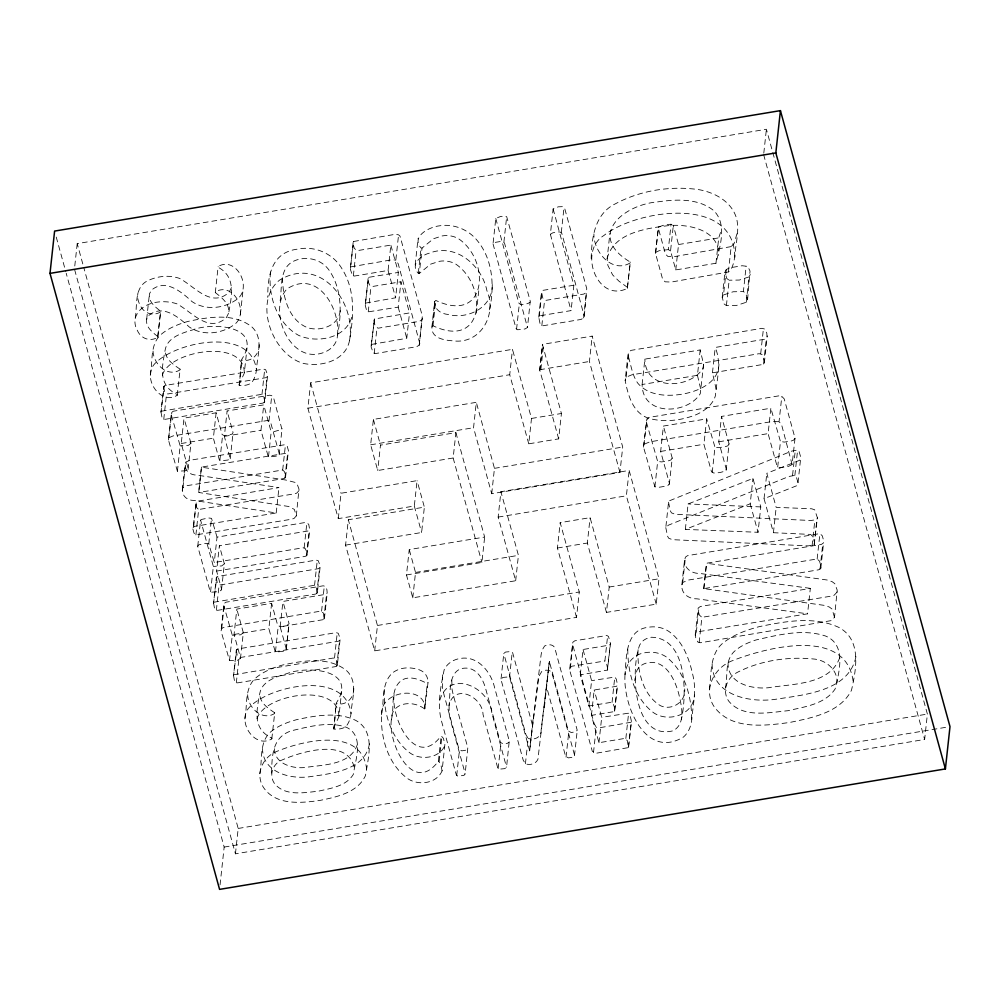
<?xml version="1.0" encoding="UTF-8"?>
<svg xmlns="http://www.w3.org/2000/svg" width="1000" height="1000" viewBox="0 0 1000 1000"><rect width="100%" height="100%" fill="white"/><g stroke="black" fill="none" stroke-linecap="round" stroke-linejoin="round"><path stroke-width="0.75" stroke-dasharray="5 3.75" d="M337.512 335.037C340.412 308.188 317.438 269.037 287.013 288.925C269.462 307.288 285.163 351.938 311.337 354.3C323.275 355.238 337.038 348.275 337.512 335.037C341.75 313.4 342.15 289.375 329.237 270.425C321.788 259.45 307 255.613 294.875 260.637C278.163 267.4 282.65 289.125 279.75 303.1M493.025 243.837L516.025 328.4L517.663 329.775L525.025 328.975L527.475 327.475L530.237 301.112L506.675 216.65L500.913 216.337L495.788 218.45L493.025 243.837L495.438 242.338L500.825 241.45L504.475 242.913L527.475 327.475M495.788 218.45L518.787 303.012L520.413 304.4L522.288 304.513L527.788 303.6L530.225 302.1M550.375 234.312L571.087 310.6L540.188 315.725L538.75 317.2L539.975 323.325L542.95 325.763L581.05 319.438L583.65 317.913L584.288 316.3L586.763 288.637L564.575 208.025L562.938 206.637L558.25 206.825L553.125 208.938L550.375 234.312L552.775 232.825L558.275 231.912L560.188 232.025L561.812 233.4L584.288 316.3M553.125 208.938L573.85 285.225L571.087 310.6M353.137 242.475L350.375 269.438L352.413 275.225L354.387 276.062L388.088 270.462L390.85 245.087L357.137 250.675L354.338 248.438L353.125 244.062L353.6 241.488L395.387 234.275L398.575 234.838L399.988 236.1L422.325 315.925L419.212 345.2L416.6 346.725L375.238 353.587L373.2 352.725L371.112 346.925L374.462 319.012L409.513 312.913L400.938 281.762L372.038 286.562L370.062 285.825L368.525 282.425L368.075 278.625L369.462 277.2L398.363 272.413L390.85 245.087M391.337 719.8C388.025 743.4 412.9 795.65 438.4 761.188L441.163 735.812L443.438 738.388L444.888 744.312L442.1 770.85C436.587 783.763 418.275 785.975 407.45 778.475C388.2 764.087 380.438 738.025 381.562 714.8C384.4 700.987 380.975 683.462 392.5 672.887C399.363 667.562 408.713 666.75 416.863 669.163C423.525 670.337 428.113 675.65 428.075 682.362L424.55 708.888C413.05 699.887 391.325 701.862 391.337 719.8C395 707.075 389.212 687.362 403.088 679.45C411.388 675.763 419.862 679.85 427.3 683.512L428.075 682.362M394.087 694.425C390.788 718.025 415.662 770.275 441.163 735.812M573.85 285.225L542.95 290.35L541.5 291.825L542.737 297.95L545.7 300.375L583.8 294.062L586.413 292.538L587.038 290.925M625.025 674.562C622.725 704.6 645.088 760.138 683.438 737.062C688.363 732.85 690.85 726.688 691.675 720.375C692.763 706.338 696.287 692.175 693.512 678.112C689.875 660.788 683.888 641.9 668.675 631.3A24.462 20.562 6.2 0 0 648.138 627.3C625.288 629.837 626.413 657.725 625.025 674.562C625.6 663.438 634.237 653.925 645.375 652.675A24.462 20.562 6.2 0 1 665.913 656.675C685.037 671.175 691.963 697.325 691.675 720.375M627.788 649.188C627.663 672.175 634.338 698.388 653.6 712.738C668.6 722.9 693.8 714.837 694.425 695M665.788 527.587L667.537 536.188L668.725 538.25L672.463 539.675L808.15 545.875L814.137 544.95L817.387 517.737L814.7 509.787L811.688 508.787L776.175 507.337L766.812 473.288L799.625 460.3L800.763 457.362L799.1 451.488L797.625 450.012L791.688 451.1L669.388 500.812L668.538 502.2L665.788 527.587L668.363 525.2L788.925 476.475L794.875 475.387L796.338 476.863L798.012 482.738L796.862 485.675L764.05 498.663L773.425 532.712L810.688 534.438L812.962 536.838L814.625 543.112M668.538 502.2L670.3 510.812L671.475 512.863L675.212 514.3L810.9 520.5L816.888 519.575L817.387 517.737M282.5 277.725C282.663 296.4 288.412 320.275 307.787 327.762C321.012 331.838 339.588 325.4 340.262 309.662M368.075 278.625L365.288 305.562L366.475 309.862L368.25 311.863L398.188 307.137L400.938 281.762M442.1 770.85L440.688 763.763L438.4 761.188M734.8 257.15C734.4 194.737 636.163 209.7 603.888 235.5C577.737 251.35 597.6 303.3 627.35 288.35L630.3 262.075C586.362 236.075 622.775 204.762 657.763 201.863C676.5 199.213 698.375 198.038 713.938 210.775C727.487 224.7 719.812 246.775 715.962 263.25L675.775 269.925L670.55 250.938L673.312 225.562L671.05 224.25L665.25 224.65L658.45 227.037L655.525 253.425L662.688 279.438L665.125 281.812L671.213 282.062L728.4 271.975C732.975 268.488 733.562 262.362 734.8 257.15C735.3 244.425 739.65 231.5 736.663 218.812C731.938 201.625 714.638 192.237 698.112 189.525C670.15 185.75 640.675 190.338 615.7 203.65C594.35 213.738 591.625 238.438 591.163 259.3M373.925 319.988L375.062 325.913L378 328.212L419.363 321.35L421.962 319.825L422.6 318.212M384.312 689.425C383.2 712.65 390.962 738.713 410.2 753.1C421.037 760.6 439.35 758.375 444.85 745.475M449.038 705.425L449.288 714.825L450.562 720.537L465.05 773.162L464.588 774.887L463.338 775.525L457.6 776.05L456.238 774.625L441.362 720.588C437.062 703.938 440.812 686.188 444.175 669.762C447.025 663.6 453.15 659.638 459.75 658.562C477.675 655.037 491.087 671.963 494.625 687.75L509.263 740.913L506.538 767.262L504.762 768.65L499.05 769.175L497.688 767.75L483.038 714.525C482.512 696.55 454.188 682.7 449.038 705.425C450.775 693.188 447.35 667.212 466.788 668.125C477.6 668.787 483.325 679.875 485.788 689.137L500.45 742.375L503.288 743.975L507.512 743.275L509.288 741.888M451.8 680.05L452.05 689.45L453.325 695.163L467.812 747.788L465.112 774.137M160.975 412.062L161.988 417.525L164.925 419.35L263.15 403.05L264.762 401.838L267.638 375.062L265.663 369.7L263.55 369.113L165.325 385.412L163.738 386.688L160.975 412.062L164.288 385.812M163.738 386.688L164.737 392.137L167.688 393.975L265.912 377.675L267.525 376.463M213.562 603.062L214.562 608.513L217.512 610.35L315.738 594.05L317.35 592.837L320.213 566.062L318.238 560.688L316.137 560.1L217.913 576.4L216.312 577.688L213.562 603.062L216.863 576.812M216.312 577.688L217.325 583.138L220.263 584.963L318.488 568.663L320.1 567.463M233.525 675.6L234.537 681.062L237.475 682.887L335.7 666.587L337.312 665.387L340.188 638.612L338.212 633.237L336.1 632.65L237.875 648.95L236.287 650.225L233.525 675.6L236.825 649.362M236.287 650.225L237.288 655.688L240.238 657.513L338.462 641.213L340.075 640.013M157.887 336.688C152.513 332.212 145.4 327.262 146.675 319.237L148.812 315.45C162.825 303.7 178.738 317.312 189.237 326.962C202.188 335.775 220.15 334.188 232.8 325.637C250.837 315.025 234.288 280.837 215.387 291.85L215.3 292.587C221.788 297.65 229.8 303.7 228.688 313L226.425 317.538C208.688 333.938 191.85 311.737 176.775 303.775C162.537 299.125 140.338 301.737 135.225 318.2A24.15 20.3 6.2 0 0 137.375 330.487C140.838 338.675 150.175 341.962 157.7 337.375L160.65 311.312C155.275 306.837 148.162 301.875 149.425 293.863L151.575 290.062C165.588 278.325 181.5 291.925 192 301.588C204.95 310.4 222.913 308.812 235.562 300.262C253.588 289.65 237.05 255.463 218.137 266.475L218.05 267.213C236.2 276.75 231.713 295.863 228.688 313M264.762 401.838L263.75 396.337L260.8 394.487L161.525 411.188M216.625 571.075L305.363 556.35L306.975 555.15L306.712 551.65L305.1 548.375L303 547.788L214.262 562.513L208.762 543.725L205.763 543.337L198.725 544.837L197.725 546.312L210.062 591.112L211.762 592.163L216.388 591.838L220.65 590.688L221.612 589.2L216.625 571.075L219.375 545.7L308.113 530.975L309.725 529.775L308.712 524.263L305.763 522.413L217.025 537.137L214.262 562.513M317.35 592.837L316.325 587.337L313.375 585.475L214.1 602.188M337.312 665.387L336.3 659.875L333.35 658.025L234.075 674.737M285.538 477.3L288.412 450.538L287.262 446.388L285.462 444.625L189.9 460.262L185.712 462.137L185.037 464.825C185.212 471.225 190.438 475.087 196.537 475.062L278.975 487.6L196.425 501.362L192.875 528.987L194.013 533.112L195.912 534.888L291.425 519.25L294.025 518.475L296.288 515.913L294.375 509.425L288.65 506.488L198.7 492.463L283.938 478.525L285.538 477.3L285.65 475.913L284.513 471.763L282.7 470L187.15 485.637L182.95 487.512L182.288 490.2C182.45 496.6 187.688 500.462 193.787 500.438L276.212 512.975L194.638 526.362L193.025 527.587M271.625 603.312L268.863 628.688L275.012 650.987L276.537 652.038L283.637 651.225L286.312 649.112L280.175 626.812L322.8 619.738L324.412 618.538L323.4 613.025L320.45 611.175L223.15 627.587L221.675 628.638L221.038 631L229.525 660.6L237.925 660.163L240.562 658.062L234.075 634.462L236.825 609.087L271.625 603.312L277.762 625.612L281.087 626.725L286.388 625.85L289.075 623.737L282.938 601.438L325.562 594.362L327.175 593.15L326.912 589.663L325.312 586.388L323.2 585.8L225.912 602.212L224.425 603.25L223.8 605.625L221.038 631M431.925 326.975L432.987 325.775C484.487 349.988 488.2 286 455.688 264.037A21.137 17.775 6.2 0 0 439.4 261.312L430.688 264.137L419.288 273.45L418.3 273.3C409.85 264.85 420.775 255.238 429.363 253.162C455.65 242.725 481.925 265.4 486.925 290.725C497.287 314.387 480.688 344.538 453.113 340.838C444.562 340.288 431.112 338.387 431.925 326.975L434.675 301.6L435.75 300.4C487.25 324.613 490.962 260.613 458.45 238.663A21.137 17.775 6.2 0 0 442.163 235.938L433.45 238.762L422.038 248.075L419.288 273.45M530.562 742.138L529.688 750.825L509.95 678.312L508.562 676.9L502.788 677.425L501.075 679.788L523.2 760.138L525.425 763.775C531.312 765.987 539.138 762.625 538.375 755.438L549.35 661.5L568.337 730.888L571.213 732.525L575.475 731.812L577.238 730.325L555.087 649.075C554.15 643.9 548.288 644.1 544.575 646L541.838 650.638L541.038 655.275L530.562 742.138L538.288 680.65L539.075 676.012L541.812 671.375C545.525 669.475 551.4 669.275 552.337 674.45L574.45 754.8L572.725 757.2L568.45 757.9L565.588 756.263L546.587 686.875M529.688 750.825L533.312 716.75M349.487 340.688C356.512 301.938 320.138 255.425 279.587 280.1C252.425 302.038 272.75 355.275 303.65 363.462C321.312 367.137 345.513 360.85 349.487 340.688C353.575 316.938 355.712 290.975 342.413 269.525C333.85 254.025 315.475 245.562 298.125 249.075C272.1 251.925 267.538 274.762 267.762 297.375M442.562 674.825L442.488 687.6L444.125 695.212L459 749.25L461.812 750.863L466.087 750.15L467.863 748.763M216.125 412.8L213.363 438.175L219.312 459.787L221.012 460.838L227.9 460.025L230.225 458.725L224.363 436.35L227.113 410.975L263.738 404.9L270.763 430.438L274.262 431.575L281.95 429.338L273.562 397.65L271.737 395.688L269.837 395.2L173.337 411.213L171.85 412.262L171.225 414.625L168.463 440L177.4 471.25L185.575 470.775L188.188 468.7L181.25 443.5L184.013 418.125L216.125 412.8L222.075 434.412L223.762 435.45L228.225 435.163L232.225 434.05L233.062 432.587L227.113 410.975M834.5 617.3L832.062 609.05L829.262 606.987L824.412 605.388L703.763 588.612L818.637 569.812L820.825 568.237L821 566.45L819.55 561.175L817.15 558.962L688.363 580.05L682.688 582.5L681.737 585.938C681.875 594.4 689.137 598.938 696.988 598.837L807.562 613.812L697.613 631.85L695.425 633.438L695.725 637.962L697.788 642.025L700.612 642.738L831.388 620.588L834.5 617.3L837.212 590.15L834.812 583.675L832.013 581.613L827.175 580.013L706.525 563.237L821.388 544.438L823.575 542.85L823.763 541.075L822.3 535.8L819.912 533.587L687.575 555.638L685.438 557.125L684.488 560.55L681.737 585.938M270.525 272C267.812 295.575 276.85 323.35 298.562 335.325C317.362 343.812 347.312 338.212 352.238 315.312M634.75 680.588L636.888 670.537A15.775 13.262 6.2 0 1 648.575 662.638C666.325 660.138 675.125 680.238 678.85 694.2C681.513 705.725 686.162 723.438 673.25 730.75C632.15 741.2 630.75 667.85 639.65 645.163A15.775 13.262 6.2 0 1 651.338 637.25C687.7 638.013 686.862 695.35 681.325 719.712M638.088 649.762C637.087 669.675 642.2 694.587 660.425 705.688C671.925 711.125 686.05 701.838 684.688 688.913M716.175 389.325L712.463 372.825L762.138 364.588L764.325 363L764.513 361.238L761.963 354.425L759.137 353.7L631.862 374.812L626.163 377.15L625.163 380.425C628.175 396.037 633.337 414.925 651.275 418.975C666.275 422.312 682.138 420.325 696.325 414.613C704.663 410.875 712.688 404.825 715.425 395.725C716.775 379.625 721.825 363.038 715.225 347.45L764.9 339.2L767.075 337.612L766.812 333.2L764.712 329.038L761.9 328.325L631.062 350.375L628.913 351.775L627.925 355.05L625.163 380.425M489.5 309.825C494.75 285.825 492.962 258.438 476.112 239.213C467.013 228.888 452.825 223.512 439.188 225.875C429.412 226.925 410.8 236.513 421.05 247.925L422.038 248.075M77.213 243.625L74.45 269L235.438 853.825L924.638 739.463L927.387 714.075L766.4 129.262L77.213 243.625L83.413 266.175M135.225 318.2C137.587 305.438 133.737 286.475 148.75 280.25C158.35 275.938 169.5 274.913 179.537 278.4C194.6 286.35 211.438 308.562 229.175 292.162L231.45 287.613M146.675 319.237L149.425 293.863M150.3 375.363C153.1 361.337 149.362 343.225 162.375 333.363C169.875 327.5 178.812 324.025 187.887 321.438C208.675 316.988 234.013 312.575 251.962 327.013C264.037 338.312 257.137 355.975 256.425 370.037C255.863 374.663 254.488 379.288 251.4 382.875C248.088 385.412 243.3 385.812 239.288 385.45L241.65 359.513C263.925 325.725 212.913 321.887 192.325 330C181.8 333.125 167.425 337.35 165.188 349.837C161.737 368.225 158 385.475 177.375 394.575L177.213 395.312C159.875 405.562 141.862 377.713 154.65 363.85C175.3 341.587 251.513 326.1 256.425 370.037M157.7 337.375L160.65 311.312M163.762 419.338L166.525 393.95M168.463 440L171.85 412.262M177.213 395.312L180.138 369.2C173.287 364.6 165 359.162 165.188 349.837M177.4 471.25L180.15 445.863L171.225 414.625M182.288 490.2L185.037 464.825M182.95 487.512L185.712 462.137M188.075 469.475L190.95 443.325L184.013 418.125M215.3 292.587L218.137 266.475M193.663 526.737L196.425 501.362M201.462 467.088L198.7 492.463L201.462 467.088L286.688 453.15L288.3 451.925M195.912 534.888L198.663 509.5L196.775 507.738L195.637 503.612M197.725 546.312L200.6 520.15L201.488 519.462L208.512 517.962L211.513 518.35L217.025 537.137M208.762 543.725L211.513 518.35M219.862 460.45L222.625 435.075M240.387 314.337L243.15 288.95M210.575 591.788L213.337 566.413L200.6 520.15M230.225 458.725L232.987 433.35M239.288 385.45L241.65 359.513M216.35 610.325L219.1 584.95M238.888 384.888L244.275 373.237L247.037 347.863M221.488 589.975L224.363 563.825L219.375 545.7M221.675 628.638L224.425 603.25M229.525 660.6L232.275 635.225L223.8 605.625M261.962 394.5L264.713 369.125M169.1 437.638L173.125 435.9L267.075 420.575L268.988 421.062L270.8 423.025L279.312 453.938L276.637 456.1L269.662 456.9L268 455.812L260.975 430.275L263.738 404.9M264.212 402.663L266.962 377.287M236.312 682.875L239.075 657.5M240.438 658.787L243.325 632.688L236.825 609.087M268.988 421.062L271.737 395.688M220.062 884.837L224.163 847.075L66.2 273.25M268.525 456.488L271.275 431.112M244.887 718.975C247.688 704.95 243.95 686.825 256.962 676.963C264.462 671.112 273.4 667.638 282.475 665.05C303.263 660.588 328.6 656.175 346.55 670.612C358.625 681.925 351.725 699.587 351.012 713.637C350.45 718.263 349.075 722.887 345.988 726.475C342.675 729.025 337.887 729.412 333.875 729.05L336.238 703.112C358.512 669.338 307.5 665.5 286.913 673.612C276.388 676.725 262.013 680.95 259.775 693.45C256.325 711.838 252.587 729.075 271.962 738.175L271.8 738.913C254.462 749.163 236.45 721.312 249.237 707.463C269.887 685.188 346.112 669.712 351.012 713.637M235.438 853.825L238.2 828.45L83.825 267.675M279.2 454.712L282.075 428.562M276.212 512.975L278.962 487.55M282.7 470L285.462 444.625M284.95 478.137L287.7 452.762M259.75 773.763C262.738 759.525 258.712 741.062 271.825 730.938C279.262 725.2 288.188 721.975 297.162 719.513C316.288 715.55 337.675 711.538 356 720.525C375.838 731.812 368.275 757.463 365.5 775.562C357.6 792.738 336.7 797 319.95 800.413C301 803.15 275.575 805.65 263.4 787.337C255.138 774.388 262.4 757.675 275.837 751.825C302.238 740.6 361.65 726.237 366.662 769.112M275.475 651.625L278.225 626.237M280.175 626.812L282.938 601.438M271.8 738.913L274.725 712.8C267.875 708.2 259.587 702.763 259.775 693.45M296.288 515.913L299 489.15L297.137 484.038L295.025 482.4L285.825 480.037L201.488 467.188M338.288 518.625L341.037 493.25L417.075 480.637L414.312 506.012L338.288 518.625L307.887 408.212L310.65 382.837L512.475 349.338L531.5 418.45L528.75 443.825L558.675 438.862L561.425 413.488L542.4 344.375L592.175 336.112L622.712 447.05L619.95 472.425L491.712 493.713L473.55 427.725L476.3 402.337L373.4 419.412L370.65 444.8L377.725 470.513L453.15 458L455.9 432.625L380.487 445.138L377.725 470.513M271.613 773.112C271.875 753.713 272.925 734.538 294.862 729.95C311.55 726.075 329.825 721.338 346.562 727.362C364.513 735.913 355.462 759.6 353.312 774.425C346.062 786.3 330.725 788.3 318.4 791.188C304.062 792.688 284.725 796.525 274.375 783.363C269.1 775.7 272.238 765.325 280.113 760.863C299.762 751.888 349.75 736.3 354.625 769.737M286.15 649.85L288.9 624.475M286.312 649.112L289.075 623.737M304.163 547.8L306.913 522.425M306.413 555.975L309.163 530.588M306.975 555.15L309.725 529.775M314.538 585.5L317.3 560.125M350.387 267.85L353.6 241.488M316.788 593.663L319.538 568.288M353.35 275.95L356.1 250.575M321.575 611.2L324.325 585.812M323.812 619.362L326.575 593.987M324.412 618.538L327.175 593.15M365.312 304.012L368.575 277.663M368.25 311.863L371 286.488M455.9 432.625L484.65 537.062L409.237 549.575L406.475 574.963L412.775 597.825L515.675 580.75L498.15 517.087L500.9 491.712L629.15 470.438L658.975 578.775L656.213 604.15L606.45 612.413L609.2 587.038L590.1 517.663L560.188 522.625L579.275 592L576.525 617.375L374.688 650.863L345.575 545.125L348.338 519.75L424.363 507.137L417.075 480.637M334.513 658.037L337.262 632.663M336.75 666.213L339.513 640.825M371.163 345.363L374.462 319.012M374.2 353.475L376.962 328.1M333.875 729.05L336.238 703.112M333.475 728.487L338.862 716.838L341.625 691.462M419.837 343.587L398.188 263.65L395.812 260.212L398.575 234.838M365.825 303.05L395.613 297.787L398.363 272.413M371.7 344.387L406.763 338.3L409.513 312.913M415.175 265.012L418.062 238.463M374.688 650.863L377.45 625.487L348.338 519.75M418.3 273.3L421.05 247.925M419.212 345.2L421.962 319.825M432.25 326.112L435 300.738M432.987 325.775L435.75 300.4M412.775 597.825L415.525 572.438L409.237 549.575M345.575 545.125L421.613 532.513L424.363 507.137M424.55 708.888L427.3 683.512M476.312 313.188L479.075 287.812M439.188 761.375L441.95 736M503.913 242.025L506.675 216.65M456.7 775.537L459.462 750.15M406.475 574.963L481.9 562.438L484.65 537.062M491.712 493.713L494.462 468.338L476.3 402.337M528.75 443.825L509.725 374.712L512.475 349.338M516.55 329.288L519.312 303.913M538.75 317.2L541.5 291.825M539.237 316.2L542 290.825M501.05 678.85L503.8 653.462L505.55 652.05L511.312 651.513L512.7 652.938L532.55 725.438M541.838 325.625L544.587 300.25M515.675 580.75L518.425 555.363L500.9 491.712M558.675 438.862L539.65 369.75L542.4 344.375M539.8 370.3L542.55 344.925M540.862 369.55L543.625 344.175M498.15 768.65L500.913 743.275M509.475 677.45L512.238 652.075M561.287 232.5L564.05 207.125M525.425 763.775L528.175 738.4L525.95 734.762L503.8 653.462M576.525 617.375L557.425 548.013L560.188 522.625M583.65 317.913L586.413 292.538M544.4 707.325L549.4 661.488L541.125 730.062C541.888 737.237 534.075 740.6 528.175 738.4M619.95 472.425L589.412 361.488L592.175 336.112M627.55 287.45L619.038 281.25L612.6 274.875L607.875 265.375L607.137 258.775L609.9 233.4M569.7 669.163L572.85 642.225L574.812 640.8L606.825 635.487L608.488 636.413L610.513 643.787L607.388 670.1L580.275 674.875L588.85 706.038L611.225 702.325L612.812 703.112L614.212 706.538L614.8 710.312L613.8 711.675L591.425 715.387L598.95 742.712L625.037 738.388L627.362 740.7L628.35 747.613L596.025 753.263L592.3 751.275L570.05 671.438L572.85 642.225M606.45 612.413L587.35 543.038L590.1 517.663M566.038 757.113L568.8 731.725M580.275 674.875L583.025 649.5L609.475 645.113L610.513 643.787M574.475 755.713L577.238 730.325M627.35 288.35L630.3 262.075M588.85 706.038L591.6 680.662L583.025 649.5M626.163 377.15L628.913 351.775M591.425 715.387L594.175 690.013L616.55 686.3L617.55 684.938L616.3 679.1L614.788 677.062L591.6 680.662M593.5 752.588L596.25 727.212L594.188 723.713L572.463 643.787M607.75 669.163L606.5 663.25L604.888 661.012L607.65 635.638M598.95 742.712L601.7 717.337L594.175 690.013M607.388 670.1L610.15 644.725M656.213 604.15L626.388 495.812L629.15 470.438M655.525 253.425L658.45 227.037M642.113 384.5L644.875 359.125L700.188 349.938L703.6 364.363L700.263 393.675C687.4 414.5 642.375 416.675 642.113 384.5L697.438 375.325L700.188 349.938M612.038 702.438L614.788 677.062M614.462 711.25L617.225 685.875M614.8 710.312L617.55 684.938M643.525 447.137L646.287 421.75L647.175 418.725L649.188 417.375L779.262 395.788L781.812 396.388L784.212 398.862L795.037 438.162L792.1 464.538L788.65 466.325L781.712 467.475L779.25 467.425L777.038 466.075L768.1 433.612L770.85 408.225L721.5 416.425L718.75 441.8L726.312 469.263L725.15 471.138L719.762 472.6L713.75 473.038L711.488 471.725L703.925 444.25L706.688 418.875L663.413 426.062L660.65 451.438L669.463 483.462L668.138 485.337L665.913 486.138L658.988 487.287L654.9 486.838L643.525 447.137L647.175 418.725M670.55 250.938L668.3 249.625L671.05 224.25M675.775 269.925L678.538 244.537L673.312 225.562M625.85 738.525L628.612 713.15L601.7 717.337M654.9 486.838L657.663 461.463L646.287 421.75M628.35 747.613L631.413 721.275L630.125 715.325L628.612 713.15M628.65 746.65L631.413 721.275M669.287 484.45L672.225 458.088L663.413 426.062M685.35 529.4L688.088 503.963L752.95 478.438L760.788 506.912L758.037 532.288L685.35 529.4L750.2 503.812L752.95 478.438M715.962 263.25L718.725 237.875L721.363 229.862M682.688 582.5L685.438 557.125M712.463 372.825L715.225 347.45M722.212 297.325L724.963 271.95L726.275 269.55L729.737 267.8L742.163 265.738L746.137 266.212L748.538 267.95L750.037 271.062L747.562 299.85L746.263 302.262L736.6 305.425L726.4 305.6L724 303.863L722.212 297.325L723.512 294.925L726.275 269.55M728.4 271.975L731.15 246.6L734.062 243.6L737.55 231.775M726.4 305.6L729.15 280.212L726.75 278.488L724.963 271.95M712.225 472.562L714.975 447.188L706.688 418.875M695.188 635.225L698.188 608.062L700.362 606.475L810.325 588.425L807.562 613.812M696.3 632.35L699.05 606.975M703.763 588.612L706.525 563.237M703.8 588.737L706.55 563.362M699.15 642.7L701.9 617.325L699.388 615.087L697.95 609.85M747.562 299.85L745.788 293.325L743.388 291.588L746.137 266.212M726.188 470.238L729.062 443.888L721.5 416.425M746.263 302.262L749.025 276.887L750.325 274.475M763.8 153.138L766.4 129.262M709.375 689.212C711.712 672.8 709.375 652.225 725 641.5C735.2 634.062 747.212 629.862 759.3 626.625C785.025 621.438 813.5 615.875 838.4 627.2C861.975 639.275 856.25 669.15 851.5 690.225C840.062 712.675 812.188 717.775 789.762 722.45C764.587 725.85 730.9 730.238 714 706.475C702.862 689.475 714.038 668.188 731.438 661.062C765.35 647.613 846.612 626.038 853.213 681.988M760.7 353.7L763.462 328.325M725.337 688.25C728.162 676.263 724.425 661.25 734 651.712C740.2 645.962 748.062 642.562 756.012 639.963C778.487 634.862 802.913 628.513 825.562 636.025C846.775 644.688 839.225 671.988 835.15 688.925C824.862 704.4 804.438 706.787 787.875 710.713C768.75 712.55 743.15 718.275 728.838 701.275C721.712 691.287 726.725 677.987 737.013 672.525C760.7 660.263 788.913 656.25 815.312 659.175C827.038 660.85 837.812 670.413 837.013 682.925M763.55 364.05L766.312 338.675M764.325 363L767.262 335.863M764.05 498.663L766.812 473.288M792.1 464.538L781.462 424.237L779.05 421.763L781.812 396.388M777.712 466.925L780.475 441.538L770.85 408.225M773.425 532.712L776.175 507.337M792.562 475.312L795.325 449.925M794.875 475.387L797.625 450.012M798.012 482.738L800.763 457.362M812.075 545.788L814.837 520.413M814.137 544.95L816.888 519.575M817.15 558.962L819.912 533.587M820 569.312L822.763 543.938M820.825 568.237L823.575 542.85M718.925 363.95C718.725 383.338 697.212 391.825 680.987 394.363C665.975 396.525 648.175 395.6 637.712 383.113C631.938 374.812 631 364.438 627.925 355.05M729.062 443.888L727.913 445.763L725.788 446.55L718.962 447.675L714.975 447.188M492.25 284.45C493.113 307.225 467.962 319.875 448 314.45C440.925 313.775 434.1 309.387 434.675 301.6M703.6 364.363L703.012 368.3C690.163 389.113 645.138 391.3 644.875 359.125M190.95 443.325L188.337 445.4L180.15 445.863M224.363 563.825L221.725 565.925L213.337 566.413M672.225 458.088L670.9 459.963L668.662 460.763L661.737 461.912L657.663 461.463M795.037 438.162L793.675 440.112L791.4 440.95L784.475 442.1L780.475 441.538M243.325 632.688L240.675 634.788L232.275 635.225M369.425 743.737C365.312 769.95 332.188 773.512 310.863 776.55C291.2 779.762 262.562 772.8 262.512 748.375M259.188 344.663C259.525 354.275 251.688 362.337 242.05 360.075M353.775 688.263C354.113 697.875 346.275 705.938 336.637 703.675M855.962 656.612C849.062 691.05 804.975 694.675 776.575 699.137C751.237 703.125 712.325 696.188 712.125 663.838M180.138 369.2L179.963 369.925C167.075 377.938 152.525 363.038 153.062 349.988M274.725 712.8L274.55 713.538C261.663 721.55 247.113 706.637 247.65 693.6M381.562 714.8C379.55 690.9 424.637 684 425.112 708.575M607.137 258.775C613.25 233.075 645.487 228.425 667.625 225.725C687.575 223.562 719.587 229.45 718.612 255.238M162.425 375.225C169 350.625 245.012 337.75 244.275 373.237M257.013 718.825C263.587 694.225 339.6 681.35 338.862 716.838M357.388 744.362C350.9 765.4 322.438 764.762 304.713 767.525C291.875 768.825 273.8 763.475 274.375 747.738M839.775 657.55C829.938 685.062 792.288 683.688 768.487 687.725C751.975 689.375 727.337 683.713 728.1 662.862M439.812 700.2C449.225 668.725 489.513 686.787 491.875 713.125L506.538 767.262M299.05 490.538L296.775 493.1L294.175 493.875L198.663 509.5M837.25 591.925L834.15 595.212L830.638 596.237L701.9 617.325M655.688 252.413L659.062 250.725L668.3 249.625M570.1 667.6L572.05 666.188L604.888 661.012M630.1 262.975C611.862 273.837 593.35 251.438 593.925 233.925M644.425 444.1L649.875 441.838L772.887 421.425L779.05 421.763M160.463 312C152.925 316.588 143.588 313.3 140.125 305.113A24.15 20.3 6.2 0 1 137.975 292.812M631.112 722.237L598.787 727.875L596.25 727.212M749.025 276.887L739.362 280.05L729.15 280.212M723.512 294.925L733.175 291.762L743.388 291.588M350.85 266.863L392.625 259.65L395.812 260.212M731.15 246.6L673.962 256.688L667.875 256.438L665.438 254.062L658.275 228.05M678.538 244.537L718.725 237.875M307.887 408.212L509.725 374.712M539.65 369.75L589.412 361.488M181.25 443.5L213.363 438.175M224.363 436.35L260.975 430.275M370.65 444.8L473.55 427.725M531.5 418.45L561.425 413.488M494.462 468.338L622.712 447.05M660.65 451.438L703.925 444.25M718.75 441.8L768.1 433.612M498.15 517.087L626.388 495.812M557.425 548.013L587.35 543.038M415.525 572.438L518.425 555.363M234.075 634.462L268.863 628.688M377.45 625.487L579.275 592M609.2 587.038L658.975 578.775M238.2 828.45L927.387 714.075M224.163 847.075L946.912 727.138M760.788 506.912L688.088 503.963M810.3 588.362L699.75 573.45C691.9 573.562 684.638 569.025 684.488 560.55M763.637 154.637L924.638 739.463M750.2 503.812L758.037 532.288M697.438 375.325L700.85 389.738M453.15 458L481.9 562.438M388.088 270.462L395.613 297.787M398.188 307.137L406.763 338.3M414.312 506.012L421.613 532.513M373.4 419.412L380.487 445.138M310.65 382.837L341.037 493.25M56.25 237.1L65.788 271.737"/><path stroke-width="1.5" d="M50 273.375L54.6 231.075L780.425 110.625L950 726.625L945.4 768.925L219.575 889.375L50 273.375L775.837 152.925L780.425 110.625M775.837 152.925L945.4 768.925"/></g></svg>
